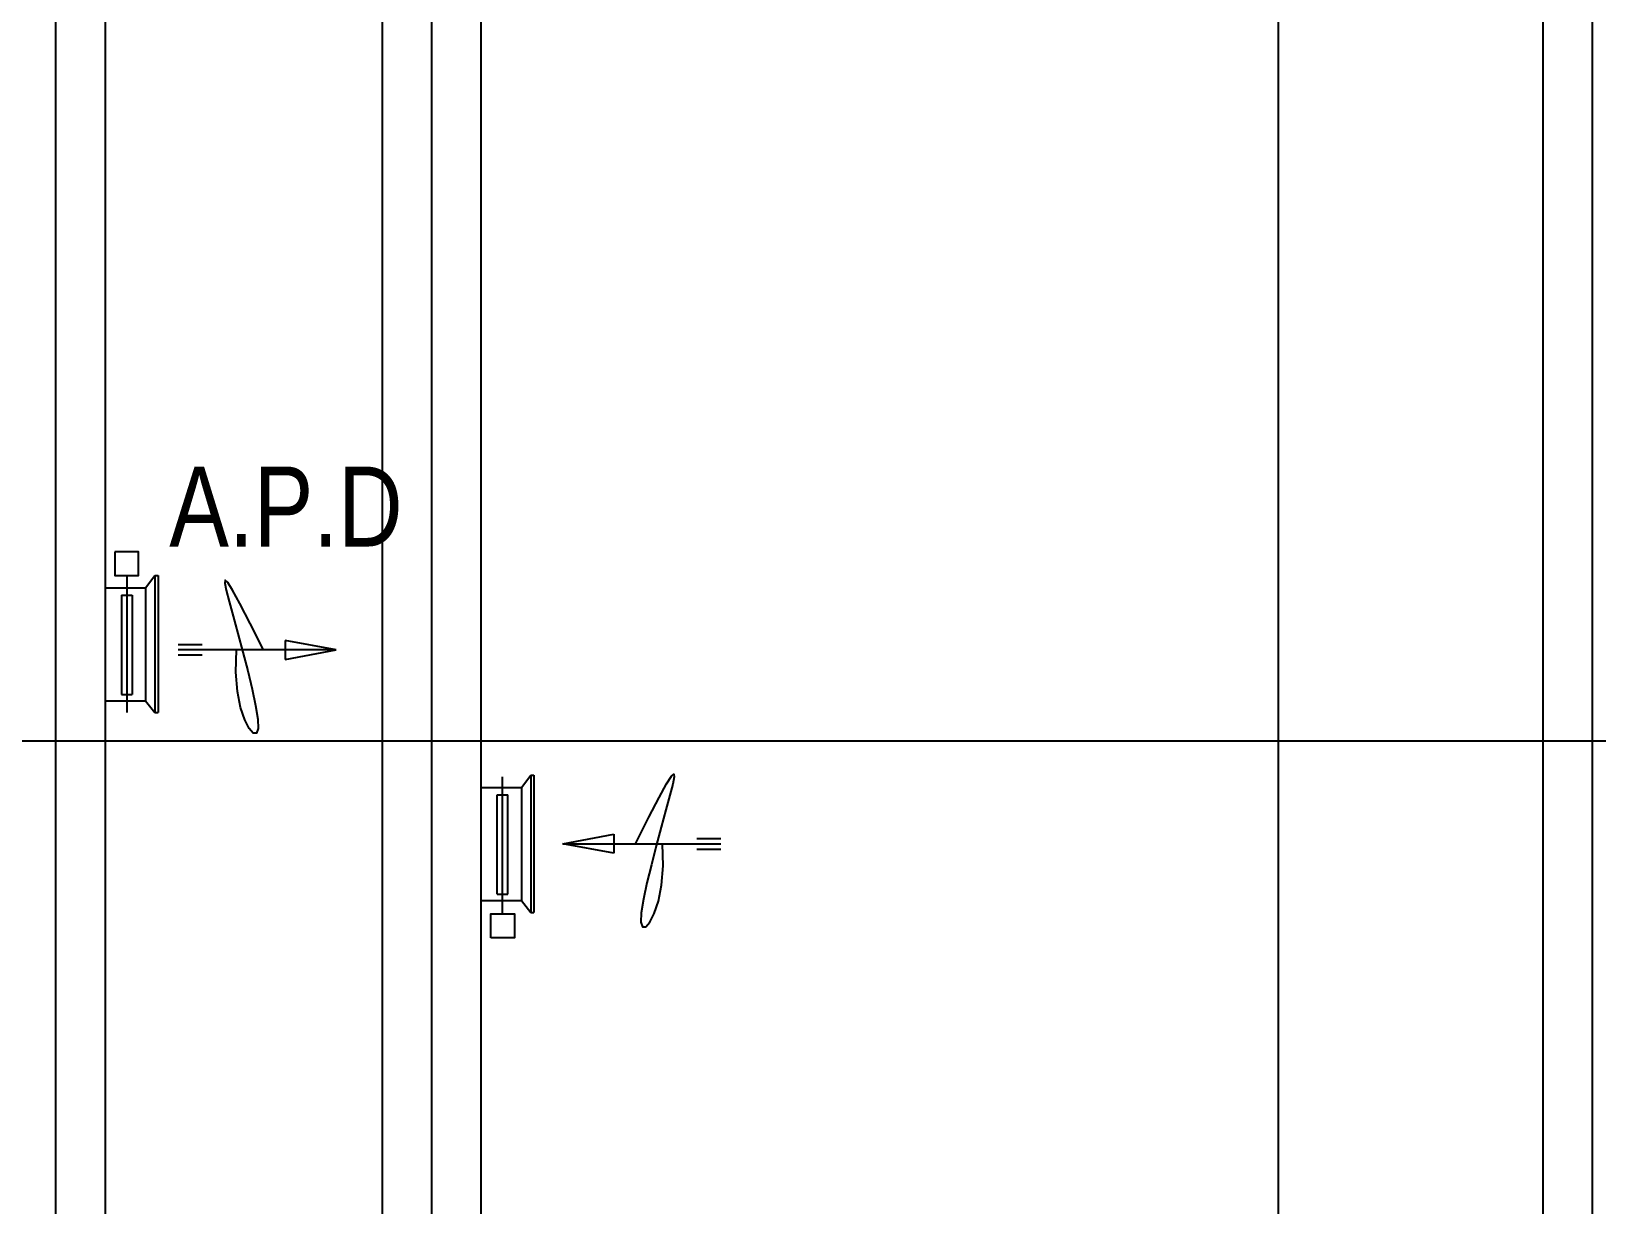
# Model space of a CAD drawing. Header units: millimetres. Extents: x 8533 to 164433, y 5768 to 115327.
# Drawn here: x 97950 to 105573, y 31016 to 36729 of the extents above; entities that cross this region are included whole.
import ezdxf

# ---------------------------------------------------------------- set-up
doc = ezdxf.new("R2010")
doc.units = ezdxf.units.MM
doc.header["$LTSCALE"] = 250
for name, color, linetype in [('ARC', 8, 'Continuous'), ('OUT', 4, 'Continuous'), ('p', 3, 'Continuous'), ('st', 4, 'Continuous'), ('전실제연_인버터', 3, 'Continuous')]:
    doc.layers.add(name, color=color, linetype=linetype)
doc.styles.add('STYLE1', font='arial.ttf')

msp = doc.modelspace()

# ---------------------------------------------------------------- linework, layer by layer
at = {"layer": 'ARC'}
msp.add_line((19210.6, 33274.2), (124753.6, 33274.2), dxfattribs=at)
at = {"layer": 'OUT'}
for p, q in [((98414.9, 34079.4), (98414.9, 33411.2)), ((98507.1, 34019.6), (98551.8, 34079.4)), ((98551.8, 34079.4), (98567.4, 34079.4)), ((98551.8, 34079.4), (98551.8, 33411.2)), ((98567.4, 34079.4), (98567.4, 33411.2)), ((98310.9, 34019.6), (98507.1, 34019.6)), ((98507.1, 34019.6), (98507.1, 33468.4)), ((98388.9, 33983.2), (98388.9, 33499.6)), ((98388.9, 33983.2), (98440.9, 33983.2)), ((98440.9, 33983.2), (98440.9, 33499.6)), ((98310.9, 33468.4), (98507.1, 33468.4)), ((98388.9, 33499.6), (98440.9, 33499.6)), ((98507.1, 33468.4), (98551.8, 33411.2)), ((98551.8, 33411.2), (98567.4, 33411.2)), ((100245.4, 32431.1), (100245.4, 33099.3)), ((100337.6, 33047.3), (100382.3, 33107.1)), ((100382.3, 33107.1), (100382.3, 32438.9)), ((100382.3, 33107.1), (100397.9, 33107.1)), ((100397.9, 33107.1), (100397.9, 32438.9)), ((100141.4, 33047.3), (100337.6, 33047.3)), ((100219.4, 33010.9), (100271.4, 33010.9)), ((100219.4, 32527.3), (100219.4, 33010.9)), ((100271.4, 32527.3), (100271.4, 33010.9)), ((100337.6, 33047.3), (100337.6, 32496.1)), ((100141.4, 32496.1), (100337.6, 32496.1)), ((100219.4, 32527.3), (100271.4, 32527.3)), ((100337.6, 32496.1), (100382.3, 32438.9)), ((100382.3, 32438.9), (100397.9, 32438.9))]:
    msp.add_line(p, q, dxfattribs=at)
at = {"layer": 'OUT', "elevation": 0}
for points in [[(98357.2, 34194.9), (98357.2, 34079.4), (98472.7, 34079.4), (98472.7, 34194.9)], [(100187.6, 32315.6), (100187.6, 32431.1), (100303.2, 32431.1), (100303.2, 32315.6)]]:
    msp.add_lwpolyline(points, close=True, dxfattribs=at)
at = {"layer": 'p', "color": 4, "linetype": 'Continuous'}
for p, q in [((99660.8, 16846.5), (99660.8, 94152.9)), ((100141.4, 16846.5), (100141.4, 93679)), ((98310.9, 15017.4), (98310.9, 91125.6)), ((105312.4, 15017.4), (105312.4, 91125.6))]:
    msp.add_line(p, q, dxfattribs=at)
at = {"layer": 'p', "color": 1}
for p, q in [((99901.1, 16846.5), (99901.1, 93916)), ((98070.6, 15017.4), (98070.6, 91125.6)), ((105552.7, 15017.4), (105552.7, 91125.6)), ((98782.3, 33742.2), (98665.6, 33742.2)), ((99435.1, 33716.3), (98665.6, 33716.3)), ((98782.3, 33690.4), (98665.6, 33690.4)), ((101191.2, 32798.9), (101308, 32798.9)), ((100538.4, 32773), (101308, 32773)), ((101191.2, 32747.1), (101308, 32747.1))]:
    msp.add_line(p, q, dxfattribs=at)
at = {"layer": 'p', "color": 1, "linetype": 'Continuous'}
for p, q in [((99186.4, 33762.7), (99186.4, 33669.9)), ((99435.1, 33716.3), (99186.4, 33762.7)), ((99186.4, 33669.9), (99435.1, 33716.3)), ((100538.4, 32773), (100787.1, 32819.4)), ((100787.1, 32819.4), (100787.1, 32726.6)), ((100787.1, 32726.6), (100538.4, 32773))]:
    msp.add_line(p, q, dxfattribs=at)
at = {"layer": 'p', "color": 1}
for points in [[(99081.8, 33716.3), (99015.9, 33845.7), (98965.7, 33942), (98929.7, 34007.6), (98906.6, 34044.7), (98894.8, 34055.5), (98893, 34042.2), (98899.7, 34007), (98913.4, 33952.3), (98932.7, 33880.7), (98955.6, 33797), (98980.1, 33706.4), (99004.1, 33614.1), (99025.5, 33525.5), (99042.5, 33445.8), (99052.9, 33380.2), (99054.7, 33334), (99046.7, 33311.3), (99031.2, 33311.8), (99011.1, 33333.9), (98989.6, 33376.1), (98969.6, 33437), (98954.3, 33514.9), (98946.7, 33608.6), (98949.8, 33716.3)], [(99081.8, 33716.3), (99015.9, 33845.7), (98965.7, 33942), (98929.7, 34007.6), (98906.6, 34044.7), (98894.8, 34055.5), (98893, 34042.2), (98899.7, 34007), (98913.4, 33952.3), (98932.7, 33880.7), (98955.6, 33797), (98980.1, 33706.4), (99004.1, 33614.1), (99025.5, 33525.5), (99042.5, 33445.8), (99052.9, 33380.2), (99054.7, 33334), (99046.7, 33311.3), (99031.2, 33311.8), (99011.1, 33333.9), (98989.6, 33376.1), (98969.6, 33437), (98954.3, 33514.9), (98946.7, 33608.6), (98949.8, 33716.3)], [(100891.7, 32773), (100957.6, 32902.4), (101007.9, 32998.7), (101043.8, 33064.3), (101067, 33101.4), (101078.7, 33112.2), (101080.5, 33098.9), (101073.8, 33063.8), (101060.1, 33009), (101040.8, 32937.4), (101017.9, 32853.7), (100993.5, 32763.1), (100969.5, 32670.8), (100948, 32582.2), (100931, 32502.5), (100920.6, 32436.9), (100918.8, 32390.7), (100926.8, 32368), (100942.3, 32368.5), (100962.4, 32390.6), (100983.9, 32432.8), (101003.9, 32493.7), (101019.2, 32571.6), (101026.8, 32665.3), (101023.7, 32773)], [(100891.7, 32773), (100957.6, 32902.4), (101007.9, 32998.7), (101043.8, 33064.3), (101067, 33101.4), (101078.7, 33112.2), (101080.5, 33098.9), (101073.8, 33063.8), (101060.1, 33009), (101040.8, 32937.4), (101017.9, 32853.7), (100993.5, 32763.1), (100969.5, 32670.8), (100948, 32582.2), (100931, 32502.5), (100920.6, 32436.9), (100918.8, 32390.7), (100926.8, 32368), (100942.3, 32368.5), (100962.4, 32390.6), (100983.9, 32432.8), (101003.9, 32493.7), (101019.2, 32571.6), (101026.8, 32665.3), (101023.7, 32773)]]:
    msp.add_lwpolyline(points, dxfattribs=at)
at = {"layer": '전실제연_인버터'}
msp.add_line((104021.6, 51664.4), (104021.6, 28447.4), dxfattribs=at)

# ---------------------------------------------------------------- texts
at = {"layer": 'st', "color": 2, "style": 'STYLE1', "width": 0.8}
msp.add_text('A.P.D', height=389.35, dxfattribs=at).set_placement((98622.4, 34220.1))

doc.saveas('drawing.dxf')
